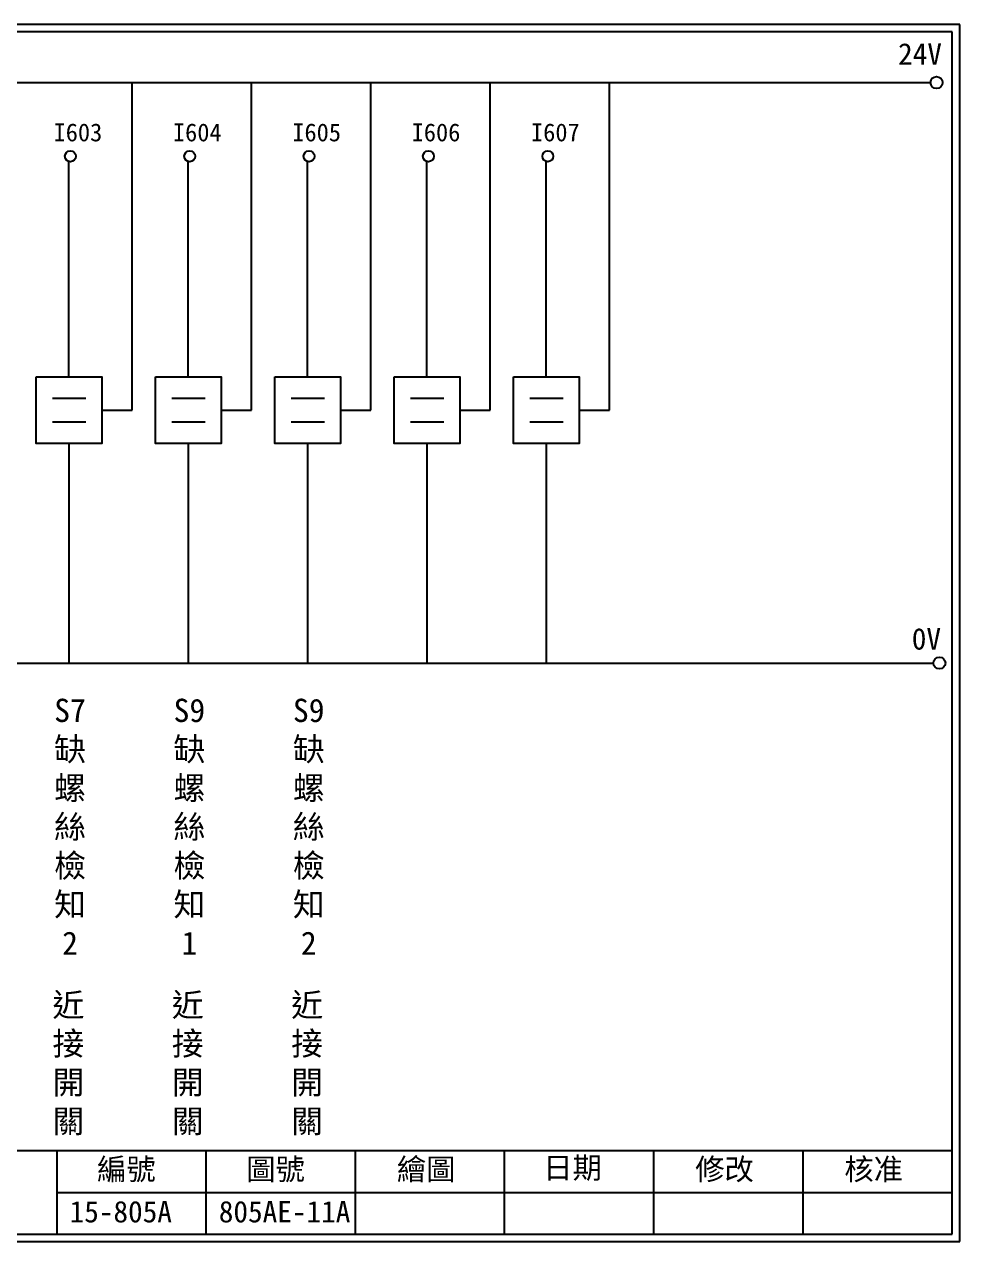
# Model space of a CAD drawing. Extents: x 275 to 562, y 265 to 469.
# Drawn here: x 405.2 to 561.9, y 264.9 to 468.9 of the extents above; entities that cross this region are included whole.
import ezdxf

# ---------------------------------------------------------------- set-up
doc = ezdxf.new("R2010")
doc.units = 0
doc.layers.get('0').update_dxf_attribs({"linetype": 'CONTINUOUS'})
doc.layers.add('圖框層', color=7, linetype='CONTINUOUS')
doc.layers.add('標尺寸層', color=3, linetype='CONTINUOUS')
doc.styles.add('CNS', font='romanc.shx', dxfattribs={"bigfont": 'chineset.shx'})
doc.styles.add('STSL', font='kaiu.ttf')

msp = doc.modelspace()

# ---------------------------------------------------------------- linework, layer by layer
for p, q in [((423.22, 404.26), (423.22, 459.17)), ((443.22, 404.26), (443.22, 459.17)), ((463.22, 404.26), (463.22, 459.17)), ((483.22, 404.26), (483.22, 459.17)), ((503.22, 404.26), (503.22, 459.17)), ((412.64, 409.84), (412.64, 445.86)), ((432.64, 409.84), (432.64, 445.86)), ((452.64, 409.84), (452.64, 445.86)), ((472.64, 409.84), (472.64, 445.86)), ((492.64, 409.84), (492.64, 445.86)), ((418.15, 404.26), (423.22, 404.26)), ((438.15, 404.26), (443.22, 404.26)), ((458.15, 404.26), (463.22, 404.26)), ((478.15, 404.26), (483.22, 404.26)), ((498.15, 404.26), (503.22, 404.26)), ((412.64, 398.68), (412.64, 361.9)), ((432.64, 398.68), (432.64, 361.9)), ((452.64, 398.68), (452.64, 361.9)), ((472.64, 398.68), (472.64, 361.9)), ((492.64, 398.68), (492.64, 361.9))]:
    msp.add_line(p, q)
for points in [[(407.13, 409.84), (418.15, 409.84), (418.15, 398.68), (407.13, 398.68)], [(427.13, 409.84), (438.15, 409.84), (438.15, 398.68), (427.13, 398.68)], [(447.13, 409.84), (458.15, 409.84), (458.15, 398.68), (447.13, 398.68)], [(467.13, 409.84), (478.15, 409.84), (478.15, 398.68), (467.13, 398.68)], [(487.13, 409.84), (498.15, 409.84), (498.15, 398.68), (487.13, 398.68)]]:
    msp.add_lwpolyline(points, close=True)
for centre in [(558.02, 459.17), (558.5, 361.9)]:
    msp.add_circle(centre, 1)
at = {"layer": '圖框層', "color": 7}
for p, q in [((561.9, 468.91), (274.9, 468.91)), ((560.65, 467.66), (276.15, 467.66)), ((560.65, 266.2), (560.65, 467.66)), ((561.9, 264.95), (561.9, 468.91)), ((276.15, 280.2), (560.65, 280.2)), ((410.65, 266.2), (410.65, 280.2)), ((435.65, 266.2), (435.65, 280.2)), ((460.65, 266.2), (460.65, 280.2)), ((485.65, 266.2), (485.65, 280.2)), ((510.65, 266.2), (510.65, 280.2)), ((535.65, 266.2), (535.65, 280.2)), ((410.65, 273.2), (560.65, 273.2)), ((276.15, 266.2), (560.65, 266.2)), ((274.9, 264.95), (561.9, 264.95))]:
    msp.add_line(p, q, dxfattribs=at)
at = {"layer": '標尺寸層', "color": 7}
for p, q in [((279.42, 459.17), (557.02, 459.17)), ((409.88, 406.29), (415.45, 406.29)), ((429.88, 406.29), (435.45, 406.29)), ((449.88, 406.29), (455.45, 406.29)), ((469.88, 406.29), (475.45, 406.29)), ((489.88, 406.29), (495.45, 406.29)), ((409.88, 402.32), (415.45, 402.32)), ((429.88, 402.32), (435.45, 402.32)), ((449.88, 402.32), (455.45, 402.32)), ((469.88, 402.32), (475.45, 402.32)), ((489.88, 402.32), (495.45, 402.32)), ((279.63, 361.9), (557.5, 361.9))]:
    msp.add_line(p, q, dxfattribs=at)
for centre in [(412.89, 446.81), (432.89, 446.81), (452.89, 446.81), (472.89, 446.81), (492.89, 446.81)]:
    msp.add_circle(centre, 0.92, dxfattribs=at)

# ---------------------------------------------------------------- texts
at = {"layer": '圖框層', "color": 4, "style": 'STSL'}
for s, height, p in [('24V', 3.6, (551.58, 462.16)), ('I603', 3, (410.07, 449.31)), ('I604', 3, (430.07, 449.31)), ('I605', 3, (450.07, 449.31)), ('I606', 3, (470.07, 449.31)), ('I607', 3, (490.07, 449.31)), ('0V', 3.6, (553.88, 364.15)), ('繪圖', 3.6, (467.59, 275.29)), ('日期', 3.6, (492.12, 275.53)), ('編號', 3.6, (417.36, 275.28)), ('圖號', 3.6, (442.36, 275.28)), ('修改', 3.6, (517.59, 275.29)), ('核准', 3.6, (542.59, 275.29)), ('15-805A', 3.6, (412.76, 268.17)), ('805AE-11A', 3.6, (437.76, 268.17))]:
    msp.add_text(s, height=height, dxfattribs=at).set_placement(p)
at = {"layer": '標尺寸層', "color": 7, "char_height": 3.9, "width": 4.9608, "attachment_point": 5, "style": 'CNS'}
for s, insert in [('{\\fDFKai-SB|b0|i0|c136|p65;S7缺螺絲檢知2}', (412.83, 334.46)), ('{\\fDFKai-SB|b0|i0|c136|p65;S9缺螺絲檢知1}', (432.83, 334.46)), ('{\\fDFKai-SB|b0|i0|c136|p65;S9缺螺絲檢知2}', (452.83, 334.46)), ('{\\fDFKai-SB|b0|i0|c136|p65;近接開關}', (412.55, 294.67)), ('{\\fDFKai-SB|b0|i0|c136|p65;近接開關}', (432.55, 294.67)), ('{\\fDFKai-SB|b0|i0|c136|p65;近接開關}', (452.55, 294.67))]:
    msp.add_mtext(s, dxfattribs=dict(at, insert=insert))

doc.saveas('drawing.dxf')
